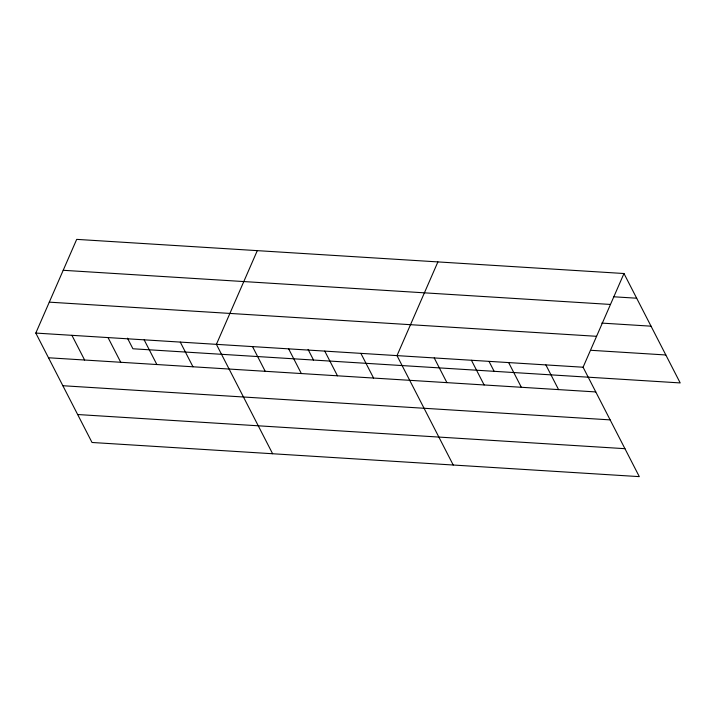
<?xml version="1.0" encoding="UTF-8"?>
<svg xmlns="http://www.w3.org/2000/svg" width="716" height="716" viewBox="0 0 716 716"><rect width="100%" height="100%" fill="white"/><g stroke="black" fill="none" stroke-linecap="round" stroke-linejoin="round"><path stroke-width="1.07" d="M623.976 273.521L583.084 367.227L639.307 476.632L92.024 442.479L35.8 333.074L76.693 239.368L623.976 273.521L680.2 382.926L132.916 348.773L127.466 338.167M257.295 250.636L216.402 344.342L272.626 453.747M437.897 261.913L397.004 355.619L453.228 465.024M613.684 296.782L636.667 298.214M63.196 270.29L610.48 304.443M601.78 323.095L651.032 326.174M49.297 302.152L596.571 336.305M591.407 350.33L665.835 354.975M35.8 333.074L583.084 367.227M48.491 357.767L595.775 391.929M62.856 385.727L610.139 419.88M77.659 414.528L624.943 448.681M545.869 364.909L558.561 389.602M508.646 362.582L521.346 387.284M489.171 361.67L494.121 371.309M471.432 360.264L484.123 384.957M434.218 357.937L446.909 382.639M360.882 353.364L373.573 378.057M324.76 351.108L337.46 375.802M308.077 349.435L313.519 360.041M288.646 348.853L301.338 373.546M252.524 346.598L265.215 371.3M180.28 342.096L192.971 366.789M144.158 339.84L156.858 364.534M108.044 337.585L120.736 362.278M71.922 335.33L84.613 360.023"/></g></svg>
